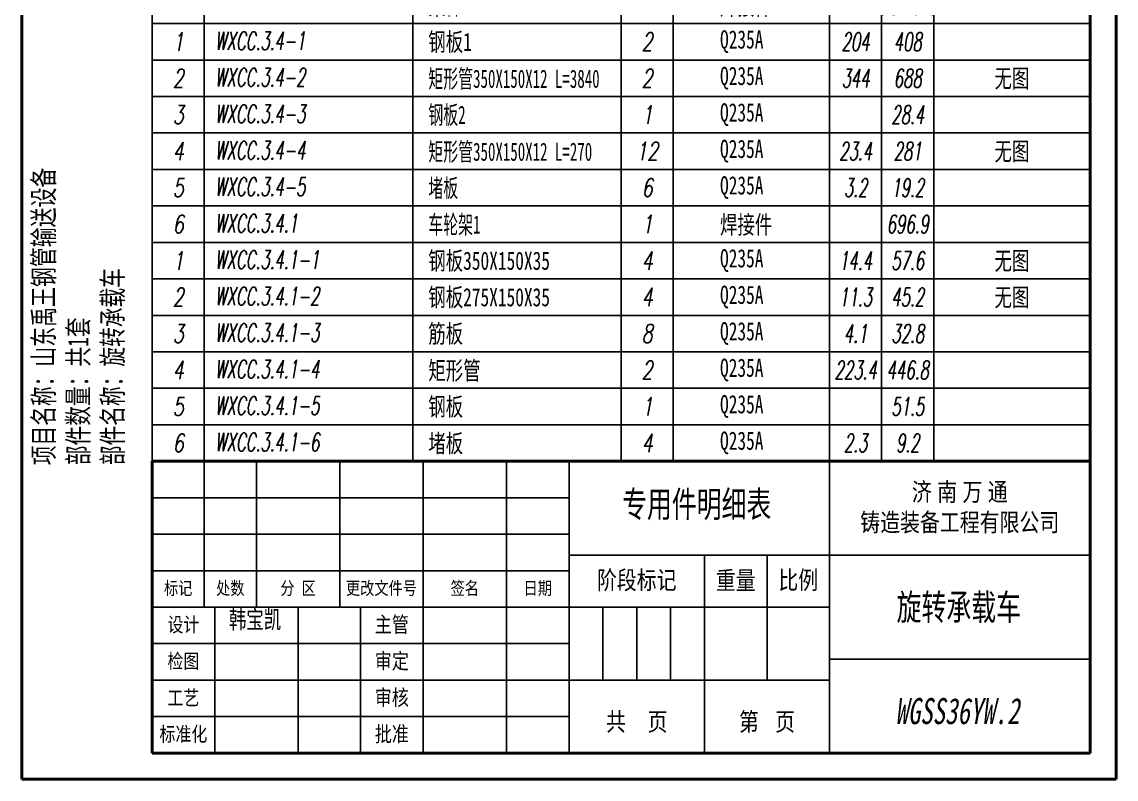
# Model space of a CAD drawing. Header units: millimetres. Extents: x 41246 to 234964, y -165638 to 36614.
# Drawn here: x 111570 to 116820, y -118121 to -114488 of the extents above; entities that cross this region are included whole.
import ezdxf
from ezdxf.enums import TextEntityAlignment as Align

# ---------------------------------------------------------------- set-up
doc = ezdxf.new("R2010")
doc.units = ezdxf.units.MM
doc.layers.add('S', color=7, linetype='Continuous', lineweight=35)
doc.layers.add('粗实线', color=7, linetype='Continuous', lineweight=40)
doc.layers.add('标注层', color=3, linetype='Continuous')
doc.layers.add('细实线', color=4, linetype='Continuous')
doc.styles.get("Standard").update_dxf_attribs({"font": '', "width": 0.8})
doc.styles.add('文字', font='', dxfattribs={"width": 0.7})
doc.styles.add('标注', font='italic.shx', dxfattribs={"width": 0.7, "bigfont": 'AllInOneBig.shx'})
doc.styles.get('Standard').set_extended_font_data('SimSun')
doc.styles.get('文字').set_extended_font_data('SimSun')

# ---------------------------------------------------------------- blocks, each defined once
blk = doc.blocks.new('明细表')
for p, q in [((0, 7), (180, 7)), ((0, 0), (0, 7)), ((10, 0), (10, 7)), ((50, 0), (50, 7)), ((90, 0), (90, 7)), ((100, 0), (100, 7)), ((130, 0), (130, 7)), ((140, 0), (140, 7)), ((150, 0), (150, 7)), ((180, 0), (180, 7)), ((0, 0), (180, 0))]:
    blk.add_line(p, q)
at = {"width": 0.7, "flags": 8}
for tag, style, p in [('1', '标注', (5, 3.5)), ('4', '标注', (95, 3.5)), ('6', '标注', (135, 3.5)), ('7', '标注', (145, 3.5)), ('8', '文字', (165, 3.5))]:
    blk.add_attdef(tag, text='', height=3.5, dxfattribs=dict(at, style=style)).set_placement(p, align=Align.MIDDLE_CENTER)
at = {"color": 141, "flags": 8}
for tag, style, width, p in [('2', '标注', 0.6, (13, 3.5)), ('3', '文字', 0.7, (53, 3.5)), ('5', '标注', 0.7, (103, 3.5))]:
    blk.add_attdef(tag, text='', height=3.5, dxfattribs=dict(at, style=style, width=width)).set_placement(p, align=Align.MIDDLE_LEFT)
blk = doc.blocks.new('图栏')
at = {"layer": '粗实线'}
for p, q in [((0, 56), (-180, 56)), ((-180, 56), (-180, 0))]:
    blk.add_line(p, q, dxfattribs=at)
at = {"layer": '细实线'}
for p, q in [((-170, 56), (-170, 28)), ((-160, 56), (-160, 28)), ((-144, 56), (-144, 28)), ((-128, 56), (-128, 0)), ((-112, 0), (-112, 56)), ((-100, 56), (-100, 0)), ((-50, 0), (-50, 56)), ((-180, 49), (-100, 49)), ((-180, 42), (-100, 42)), ((-100, 38), (-50, 38)), ((-74, 38), (-74, 0)), ((-62, 38), (-62, 14)), ((-50, 38), (0, 38)), ((-180, 35), (-100, 35)), ((-180, 28), (-100, 28)), ((-168, 0), (-168, 28)), ((-152, 28), (-152, 0)), ((-140, 0), (-140, 28)), ((-50, 28), (-100, 28)), ((-93.5, 28), (-93.5, 14)), ((-87, 28), (-87, 14)), ((-80.5, 28), (-80.5, 14)), ((-180, 21), (-100, 21)), ((0, 18), (-50, 18)), ((-180, 14), (-100, 14)), ((-50, 14), (-100, 14)), ((-50, 0), (-50, 9)), ((-180, 7), (-100, 7))]:
    blk.add_line(p, q, dxfattribs=at)
at = {"insert": (-165.27, 27.41), "char_height": 3.5, "width": 10.6759, "attachment_point": 1, "style": '文字'}
blk.add_mtext('韩宝凯', dxfattribs=at)
at = {"layer": '细实线', "attachment_point": 5}
for s, insert, char_height, width in [('{\\f\uffbfﾬￌﾣﾤ_GB2312|b0|i0|c134|p49;济 南 万 通\\P铸造装备工程有限公司}', (-25, 47), 3.5, 50), ('{\\f\uffbfﾬￌﾣﾤ_GB2312|b0|i0|c134|p49;阶段标记}', (-87, 33), 3.5, 26), ('{\\f\uffbfﾬￌﾣﾤ_GB2312|b0|i0|c134|p49;重量}', (-68, 33), 3.5, 12), ('比例', (-56, 33), 3.5, 12), ('{\\f\uffbfﾬￌﾣﾤ_GB2312|b0|i0|c134|p49;标记}', (-175, 31.5), 2.5, 15), ('处数', (-165, 31.5), 2.5, 15), ('分 区', (-152, 31.5), 2.5, 15), ('{\\f\uffbfﾬￌﾣﾤ_GB2312|b0|i0|c134|p49;签名}', (-120, 31.5), 2.5, 15), ('{\\f\uffbfﾬￌﾣﾤ_GB2312|b0|i0|c134|p49;日期}', (-106, 31.5), 2.5, 15), ('{\\f\uffbfﾬￌﾣﾤ_GB2312|b0|i0|c134|p49;设计}', (-174, 24.5), 2.8, 10), ('{\\f\uffbfﾬￌﾣﾤ_GB2312|b0|i0|c134|p49;主管}', (-134, 24.5), 3, 10), ('{\\f\uffbfﾬￌﾣﾤ_GB2312|b0|i0|c134|p49;检图}', (-174, 17.5), 2.8, 10), ('{\\f\uffbfﾬￌﾣﾤ_GB2312|b0|i0|c134|p49;审定}', (-134, 17.5), 3, 10), ('{\\f\uffbfﾬￌﾣﾤ_GB2312|b0|i0|c134|p49;审核}', (-134, 10.5), 3, 10), ('{\\f\uffbfﾬￌﾣﾤ_GB2312|b0|i0|c134|p49;工艺}', (-174, 10.5), 2.8, 10), ('{\\f\uffbfﾬￌﾣﾤ_GB2312|b0|i0|c134|p49;共    页}', (-87, 5.82), 3.5, 26), ('{\\f\uffbfﾬￌﾣﾤ_GB2312|b0|i0|c134|p49;第   页}', (-62, 5.82), 3.5, 24), ('{\\fￋￎￌﾣﾤ|b0|i0|c134|p2;标准化}', (-174, 3.5), 2.8, 10), ('{\\f\uffbfﾬￌﾣﾤ_GB2312|b0|i0|c134|p49;批准}', (-134, 3.5), 3, 10)]:
    blk.add_mtext(s, dxfattribs=dict(at, insert=insert, char_height=char_height, width=width))
at = {"layer": '细实线', "insert": (-136, 31.5), "char_height": 2.5, "width": 15, "attachment_point": 5, "line_spacing_factor": 0.8}
blk.add_mtext('{\\fￋￎￌﾣﾤ|b0|i0|c134|p2;更改文件号}', dxfattribs=at)
at = {"layer": '细实线', "width": 0.8, "flags": 8}
for tag, height, p in [('Q', 5, (-75.13, 47.19)), ('名称', 5, (-25.19, 28)), ('姓名', 3, (-159.93, 24.36)), ('DATA', 3, (-146.06, 24.09)), ('KG', 3.5, (-68.19, 21.34)), ('Y', 3.5, (-55.74, 20.78)), ('姓名', 3, (-159.93, 17.36)), ('DATA', 3, (-146.06, 17.09)), ('姓名', 3, (-119.93, 10.36)), ('DATA', 3, (-106.06, 10.09)), ('N', 7, (-25.47, 8.06)), ('Z', 3.5, (-87.28, 5.59)), ('X', 3.5, (-62.27, 5.8)), ('姓名', 3, (-119.93, 3.36)), ('DATA', 3, (-106.06, 3.09))]:
    blk.add_attdef(tag, text='', height=height, dxfattribs=at).set_placement(p, align=Align.MIDDLE_CENTER)

msp = doc.modelspace()

# ---------------------------------------------------------------- linework, layer by layer
at = {"layer": 'S'}
msp.add_line((116695.5, -114496.2), (116695.5, -115546.2), dxfattribs=at)
at = {"layer": '标注层'}
for p, q in [((112195.5, -116596.2), (112195.5, -111171.2)), ((116695.5, -116421.2), (116695.5, -115896.2))]:
    msp.add_line(p, q, dxfattribs=at)
at = {"layer": '粗实线'}
for p, q in [((111570.5, -110696.2), (111570.5, -118121.2)), ((116820.5, -110696.2), (116820.5, -118121.2)), ((116820.5, -110696.2), (116820.5, -118121.2)), ((116820.5, -110696.2), (116820.5, -118121.2)), ((116695.5, -110921.2), (116695.5, -117996.2)), ((116695.5, -117996.2), (112195.5, -117996.2)), ((116820.5, -118121.2), (111570.5, -118121.2))]:
    msp.add_line(p, q, dxfattribs=at)
at = {"layer": '细实线'}
for p, q in [((112195.5, -114496.2), (112195.5, -115021.2)), ((112195.5, -114496.2), (112195.5, -115021.2)), ((112195.5, -115196.2), (112195.5, -115546.2)), ((112195.5, -115196.2), (112195.5, -115546.2)), ((112195.5, -115896.2), (112195.5, -116421.2)), ((112195.5, -115896.2), (112195.5, -116421.2))]:
    msp.add_line(p, q, dxfattribs=at)

# ---------------------------------------------------------------- block references
at = {"layer": '标注层'}
ref = msp.add_blockref('图栏', (116695.5, -117996.2), dxfattribs=dict(at, xscale=25, yscale=25, zscale=25))
ref.add_attrib('名称', '旋转承载车', dxfattribs={"layer": '细实线', "height": 125, "style": '文字', "oblique": 0.1745, "width": 0.7, "flags": 8}).set_placement((116065.6, -117296.2), align=Align.MIDDLE_CENTER)
ref.add_attrib('N', 'WGSS36YW.2', dxfattribs={"layer": '细实线', "height": 125, "style": '文字', "oblique": 10, "width": 0.7, "flags": 8}).set_placement((116058.7, -117794.7), align=Align.MIDDLE_CENTER)
ref.add_attrib('材料', '专用件明细表', dxfattribs={"layer": '细实线', "height": 125, "style": '文字', "oblique": 0.1745, "width": 0.7, "flags": 8}).set_placement((114808.1, -116802.1), align=Align.MIDDLE_CENTER)
at = {"layer": '细实线'}
ref = msp.add_blockref('明细表', (112195.5, -114321.2), dxfattribs=dict(at, xscale=-25, yscale=25, zscale=25, rotation=180))
ref.add_attrib('1', '4', dxfattribs={"layer": '0', "height": 87.5, "style": '标注', "width": 0.7, "flags": 8}).set_placement((112320.5, -114408.7), align=Align.MIDDLE_CENTER)
ref.add_attrib('2', 'WXCC.3.4', dxfattribs={"layer": '0', "color": 141, "height": 87.5, "style": '标注', "width": 0.6, "flags": 8}).set_placement((112498.6, -114404.4), align=Align.MIDDLE_LEFT)
ref.add_attrib('3', '架体', dxfattribs={"layer": '0', "color": 141, "height": 87.5, "style": '文字', "width": 0.7, "flags": 8}).set_placement((113520.5, -114411.1), align=Align.MIDDLE_LEFT)
ref.add_attrib('4', '1', dxfattribs={"layer": '0', "height": 87.5, "style": '标注', "width": 0.7, "flags": 8}).set_placement((114570.5, -114408.7), align=Align.MIDDLE_CENTER)
ref.add_attrib('5', '焊接件', dxfattribs={"layer": '0', "color": 141, "height": 87.5, "style": '文字', "width": 0.7, "flags": 8}).set_placement((114920.1, -114411.1), align=Align.MIDDLE_LEFT)
ref.add_attrib('7', '5546.8', dxfattribs={"layer": '0', "height": 87.5, "style": '标注', "width": 0.7, "flags": 8}).set_placement((115820.5, -114408.7), align=Align.MIDDLE_CENTER)
ref = msp.add_blockref('明细表', (112195.5, -114496.2), dxfattribs=dict(at, xscale=-25, yscale=25, zscale=25, rotation=180))
ref.add_attrib('1', '1', dxfattribs={"layer": '0', "height": 87.5, "style": '标注', "width": 0.7, "flags": 8}).set_placement((112320.5, -114583.7), align=Align.MIDDLE_CENTER)
ref.add_attrib('2', 'WXCC.3.4-1', dxfattribs={"layer": '0', "color": 141, "height": 87.5, "style": '标注', "width": 0.6, "flags": 8}).set_placement((112498.6, -114579.4), align=Align.MIDDLE_LEFT)
ref.add_attrib('3', '钢板1', dxfattribs={"layer": '0', "color": 141, "height": 87.5, "style": '文字', "width": 0.7, "flags": 8}).set_placement((113520.5, -114584.1), align=Align.MIDDLE_LEFT)
ref.add_attrib('4', '2', dxfattribs={"layer": '0', "height": 87.5, "style": '标注', "width": 0.7, "flags": 8}).set_placement((114570.5, -114583.7), align=Align.MIDDLE_CENTER)
ref.add_attrib('5', 'Q235A', dxfattribs={"layer": '0', "color": 141, "height": 87.5, "style": '文字', "width": 0.7, "flags": 8}).set_placement((114920.1, -114572.5), align=Align.MIDDLE_LEFT)
ref.add_attrib('6', '204', dxfattribs={"layer": '0', "height": 87.5, "style": '标注', "width": 0.6, "flags": 8}).set_placement((115570.5, -114583.7), align=Align.MIDDLE_CENTER)
ref.add_attrib('7', '408', dxfattribs={"layer": '0', "height": 87.5, "style": '标注', "width": 0.6, "flags": 8}).set_placement((115820.5, -114583.7), align=Align.MIDDLE_CENTER)
ref = msp.add_blockref('明细表', (112195.5, -114671.2), dxfattribs=dict(at, xscale=-25, yscale=25, zscale=25, rotation=180))
ref.add_attrib('1', '2', dxfattribs={"layer": '0', "height": 87.5, "style": '标注', "width": 0.7, "flags": 8}).set_placement((112320.5, -114758.7), align=Align.MIDDLE_CENTER)
ref.add_attrib('2', 'WXCC.3.4-2', dxfattribs={"layer": '0', "color": 141, "height": 87.5, "style": '标注', "width": 0.6, "flags": 8}).set_placement((112498.6, -114754.4), align=Align.MIDDLE_LEFT)
ref.add_attrib('3', '矩形管350X150X12 L=3840', dxfattribs={"layer": '0', "color": 141, "height": 87.5, "style": '文字', "width": 0.6, "flags": 8}).set_placement((113520.5, -114761.1), align=Align.MIDDLE_LEFT)
ref.add_attrib('4', '2', dxfattribs={"layer": '0', "height": 87.5, "style": '标注', "width": 0.7, "flags": 8}).set_placement((114570.5, -114758.7), align=Align.MIDDLE_CENTER)
ref.add_attrib('5', 'Q235A', dxfattribs={"layer": '0', "color": 141, "height": 87.5, "style": '文字', "width": 0.7, "flags": 8}).set_placement((114920.1, -114747.5), align=Align.MIDDLE_LEFT)
ref.add_attrib('6', '344', dxfattribs={"layer": '0', "height": 87.5, "style": '标注', "width": 0.6, "flags": 8}).set_placement((115570.5, -114758.7), align=Align.MIDDLE_CENTER)
ref.add_attrib('7', '688', dxfattribs={"layer": '0', "height": 87.5, "style": '标注', "width": 0.6, "flags": 8}).set_placement((115820.5, -114758.7), align=Align.MIDDLE_CENTER)
ref.add_attrib('8', '无图', dxfattribs={"layer": '0', "height": 87.5, "style": '文字', "width": 0.7, "flags": 8}).set_placement((116320.5, -114759.6), align=Align.MIDDLE_CENTER)
ref = msp.add_blockref('明细表', (112195.5, -114846.2), dxfattribs=dict(at, xscale=-25, yscale=25, zscale=25, rotation=180))
ref.add_attrib('1', '3', dxfattribs={"layer": '0', "height": 87.5, "style": '标注', "width": 0.7, "flags": 8}).set_placement((112320.5, -114933.7), align=Align.MIDDLE_CENTER)
ref.add_attrib('2', 'WXCC.3.4-3', dxfattribs={"layer": '0', "color": 141, "height": 87.5, "style": '标注', "width": 0.6, "flags": 8}).set_placement((112498.6, -114929.4), align=Align.MIDDLE_LEFT)
ref.add_attrib('3', '钢板2', dxfattribs={"layer": '0', "color": 141, "height": 87.5, "style": '文字', "width": 0.6, "flags": 8}).set_placement((113520.5, -114934.1), align=Align.MIDDLE_LEFT)
ref.add_attrib('4', '1', dxfattribs={"layer": '0', "height": 87.5, "style": '标注', "width": 0.7, "flags": 8}).set_placement((114570.5, -114933.7), align=Align.MIDDLE_CENTER)
ref.add_attrib('5', 'Q235A', dxfattribs={"layer": '0', "color": 141, "height": 87.5, "style": '文字', "width": 0.7, "flags": 8}).set_placement((114920.1, -114922.5), align=Align.MIDDLE_LEFT)
ref.add_attrib('7', '28.4', dxfattribs={"layer": '0', "height": 87.5, "style": '标注', "width": 0.6, "flags": 8}).set_placement((115820.5, -114933.7), align=Align.MIDDLE_CENTER)
ref = msp.add_blockref('明细表', (112195.5, -115021.2), dxfattribs=dict(at, xscale=-25, yscale=25, zscale=25, rotation=180))
ref.add_attrib('1', '4', dxfattribs={"layer": '0', "height": 87.5, "style": '标注', "width": 0.7, "flags": 8}).set_placement((112320.5, -115108.7), align=Align.MIDDLE_CENTER)
ref.add_attrib('2', 'WXCC.3.4-4', dxfattribs={"layer": '0', "color": 141, "height": 87.5, "style": '标注', "width": 0.6, "flags": 8}).set_placement((112498.6, -115104.4), align=Align.MIDDLE_LEFT)
ref.add_attrib('3', '矩形管350X150X12 L=270', dxfattribs={"layer": '0', "color": 141, "height": 87.5, "style": '文字', "width": 0.6, "flags": 8}).set_placement((113520.5, -115111.1), align=Align.MIDDLE_LEFT)
ref.add_attrib('4', '12', dxfattribs={"layer": '0', "height": 87.5, "style": '标注', "width": 0.7, "flags": 8}).set_placement((114570.5, -115108.7), align=Align.MIDDLE_CENTER)
ref.add_attrib('5', 'Q235A', dxfattribs={"layer": '0', "color": 141, "height": 87.5, "style": '文字', "width": 0.7, "flags": 8}).set_placement((114920.1, -115097.5), align=Align.MIDDLE_LEFT)
ref.add_attrib('6', '23.4', dxfattribs={"layer": '0', "height": 87.5, "style": '标注', "width": 0.6, "flags": 8}).set_placement((115570.5, -115108.7), align=Align.MIDDLE_CENTER)
ref.add_attrib('7', '281', dxfattribs={"layer": '0', "height": 87.5, "style": '标注', "width": 0.6, "flags": 8}).set_placement((115820.5, -115108.7), align=Align.MIDDLE_CENTER)
ref.add_attrib('8', '无图', dxfattribs={"layer": '0', "height": 87.5, "style": '文字', "width": 0.7, "flags": 8}).set_placement((116320.5, -115109.6), align=Align.MIDDLE_CENTER)
ref = msp.add_blockref('明细表', (112195.5, -115196.2), dxfattribs=dict(at, xscale=-25, yscale=25, zscale=25, rotation=180))
ref.add_attrib('1', '5', dxfattribs={"layer": '0', "height": 87.5, "style": '标注', "width": 0.7, "flags": 8}).set_placement((112320.5, -115283.7), align=Align.MIDDLE_CENTER)
ref.add_attrib('2', 'WXCC.3.4-5', dxfattribs={"layer": '0', "color": 141, "height": 87.5, "style": '标注', "width": 0.6, "flags": 8}).set_placement((112498.6, -115279.4), align=Align.MIDDLE_LEFT)
ref.add_attrib('3', '堵板', dxfattribs={"layer": '0', "color": 141, "height": 87.5, "style": '文字', "width": 0.6, "flags": 8}).set_placement((113520.5, -115285.1), align=Align.MIDDLE_LEFT)
ref.add_attrib('4', '6', dxfattribs={"layer": '0', "height": 87.5, "style": '标注', "width": 0.7, "flags": 8}).set_placement((114570.5, -115283.7), align=Align.MIDDLE_CENTER)
ref.add_attrib('5', 'Q235A', dxfattribs={"layer": '0', "color": 141, "height": 87.5, "style": '文字', "width": 0.7, "flags": 8}).set_placement((114920.1, -115272.5), align=Align.MIDDLE_LEFT)
ref.add_attrib('6', '3.2', dxfattribs={"layer": '0', "height": 87.5, "style": '标注', "width": 0.6, "flags": 8}).set_placement((115570.5, -115283.7), align=Align.MIDDLE_CENTER)
ref.add_attrib('7', '19.2', dxfattribs={"layer": '0', "height": 87.5, "style": '标注', "width": 0.6, "flags": 8}).set_placement((115820.5, -115283.7), align=Align.MIDDLE_CENTER)
ref = msp.add_blockref('明细表', (112195.5, -115371.2), dxfattribs=dict(at, xscale=-25, yscale=25, zscale=25, rotation=180))
ref.add_attrib('1', '6', dxfattribs={"layer": '0', "height": 87.5, "style": '标注', "width": 0.7, "flags": 8}).set_placement((112320.5, -115458.7), align=Align.MIDDLE_CENTER)
ref.add_attrib('2', 'WXCC.3.4.1', dxfattribs={"layer": '0', "color": 141, "height": 87.5, "style": '标注', "width": 0.6, "flags": 8}).set_placement((112498.6, -115454.4), align=Align.MIDDLE_LEFT)
ref.add_attrib('3', '车轮架1', dxfattribs={"layer": '0', "color": 141, "height": 87.5, "style": '文字', "width": 0.6, "flags": 8}).set_placement((113520.5, -115460.6), align=Align.MIDDLE_LEFT)
ref.add_attrib('4', '1', dxfattribs={"layer": '0', "height": 87.5, "style": '标注', "width": 0.7, "flags": 8}).set_placement((114570.5, -115458.7), align=Align.MIDDLE_CENTER)
ref.add_attrib('5', '焊接件', dxfattribs={"layer": '0', "color": 141, "height": 87.5, "style": '文字', "width": 0.7, "flags": 8}).set_placement((114920.1, -115461.1), align=Align.MIDDLE_LEFT)
ref.add_attrib('7', '696.9', dxfattribs={"layer": '0', "height": 87.5, "style": '标注', "width": 0.6, "flags": 8}).set_placement((115820.5, -115458.7), align=Align.MIDDLE_CENTER)
ref = msp.add_blockref('明细表', (112195.5, -115546.2), dxfattribs=dict(at, xscale=-25, yscale=25, zscale=25, rotation=180))
ref.add_attrib('1', '1', dxfattribs={"layer": '0', "height": 87.5, "style": '标注', "width": 0.7, "flags": 8}).set_placement((112320.5, -115633.7), align=Align.MIDDLE_CENTER)
ref.add_attrib('2', 'WXCC.3.4.1-1', dxfattribs={"layer": '0', "color": 141, "height": 87.5, "style": '标注', "width": 0.6, "flags": 8}).set_placement((112498.6, -115629.4), align=Align.MIDDLE_LEFT)
ref.add_attrib('3', '钢板350X150X35', dxfattribs={"layer": '0', "color": 141, "height": 87.5, "style": '文字', "width": 0.7, "flags": 8}).set_placement((113520.5, -115634.1), align=Align.MIDDLE_LEFT)
ref.add_attrib('4', '4', dxfattribs={"layer": '0', "height": 87.5, "style": '标注', "width": 0.7, "flags": 8}).set_placement((114570.5, -115633.7), align=Align.MIDDLE_CENTER)
ref.add_attrib('5', 'Q235A', dxfattribs={"layer": '0', "color": 141, "height": 87.5, "style": '文字', "width": 0.7, "flags": 8}).set_placement((114920.1, -115622.5), align=Align.MIDDLE_LEFT)
ref.add_attrib('6', '14.4', dxfattribs={"layer": '0', "height": 87.5, "style": '标注', "width": 0.6, "flags": 8}).set_placement((115570.5, -115633.7), align=Align.MIDDLE_CENTER)
ref.add_attrib('7', '57.6', dxfattribs={"layer": '0', "height": 87.5, "style": '标注', "width": 0.6, "flags": 8}).set_placement((115820.5, -115633.7), align=Align.MIDDLE_CENTER)
ref.add_attrib('8', '无图', dxfattribs={"layer": '0', "height": 87.5, "style": '文字', "width": 0.7, "flags": 8}).set_placement((116320.5, -115634.6), align=Align.MIDDLE_CENTER)
ref = msp.add_blockref('明细表', (112195.5, -115721.2), dxfattribs=dict(at, xscale=-25, yscale=25, zscale=25, rotation=180))
ref.add_attrib('1', '2', dxfattribs={"layer": '0', "height": 87.5, "style": '标注', "width": 0.7, "flags": 8}).set_placement((112320.5, -115808.7), align=Align.MIDDLE_CENTER)
ref.add_attrib('2', 'WXCC.3.4.1-2', dxfattribs={"layer": '0', "color": 141, "height": 87.5, "style": '标注', "width": 0.6, "flags": 8}).set_placement((112498.6, -115804.4), align=Align.MIDDLE_LEFT)
ref.add_attrib('3', '钢板275X150X35', dxfattribs={"layer": '0', "color": 141, "height": 87.5, "style": '文字', "width": 0.7, "flags": 8}).set_placement((113520.5, -115809.1), align=Align.MIDDLE_LEFT)
ref.add_attrib('4', '4', dxfattribs={"layer": '0', "height": 87.5, "style": '标注', "width": 0.7, "flags": 8}).set_placement((114570.5, -115808.7), align=Align.MIDDLE_CENTER)
ref.add_attrib('5', 'Q235A', dxfattribs={"layer": '0', "color": 141, "height": 87.5, "style": '文字', "width": 0.7, "flags": 8}).set_placement((114920.1, -115797.5), align=Align.MIDDLE_LEFT)
ref.add_attrib('6', '11.3', dxfattribs={"layer": '0', "height": 87.5, "style": '标注', "width": 0.6, "flags": 8}).set_placement((115570.5, -115808.7), align=Align.MIDDLE_CENTER)
ref.add_attrib('7', '45.2', dxfattribs={"layer": '0', "height": 87.5, "style": '标注', "width": 0.6, "flags": 8}).set_placement((115820.5, -115808.7), align=Align.MIDDLE_CENTER)
ref.add_attrib('8', '无图', dxfattribs={"layer": '0', "height": 87.5, "style": '文字', "width": 0.7, "flags": 8}).set_placement((116320.5, -115809.6), align=Align.MIDDLE_CENTER)
ref = msp.add_blockref('明细表', (112195.5, -115896.2), dxfattribs=dict(at, xscale=-25, yscale=25, zscale=25, rotation=180))
ref.add_attrib('1', '3', dxfattribs={"layer": '0', "height": 87.5, "style": '标注', "width": 0.7, "flags": 8}).set_placement((112320.5, -115983.7), align=Align.MIDDLE_CENTER)
ref.add_attrib('2', 'WXCC.3.4.1-3', dxfattribs={"layer": '0', "color": 141, "height": 87.5, "style": '标注', "width": 0.6, "flags": 8}).set_placement((112498.6, -115979.4), align=Align.MIDDLE_LEFT)
ref.add_attrib('3', '筋板', dxfattribs={"layer": '0', "color": 141, "height": 87.5, "style": '文字', "width": 0.7, "flags": 8}).set_placement((113520.5, -115984.1), align=Align.MIDDLE_LEFT)
ref.add_attrib('4', '8', dxfattribs={"layer": '0', "height": 87.5, "style": '标注', "width": 0.7, "flags": 8}).set_placement((114570.5, -115983.7), align=Align.MIDDLE_CENTER)
ref.add_attrib('5', 'Q235A', dxfattribs={"layer": '0', "color": 141, "height": 87.5, "style": '文字', "width": 0.7, "flags": 8}).set_placement((114920.1, -115972.5), align=Align.MIDDLE_LEFT)
ref.add_attrib('6', '4.1', dxfattribs={"layer": '0', "height": 87.5, "style": '标注', "width": 0.6, "flags": 8}).set_placement((115570.5, -115983.7), align=Align.MIDDLE_CENTER)
ref.add_attrib('7', '32.8', dxfattribs={"layer": '0', "height": 87.5, "style": '标注', "width": 0.6, "flags": 8}).set_placement((115820.5, -115983.7), align=Align.MIDDLE_CENTER)
ref = msp.add_blockref('明细表', (112195.5, -116071.2), dxfattribs=dict(at, xscale=-25, yscale=25, zscale=25, rotation=180))
ref.add_attrib('1', '4', dxfattribs={"layer": '0', "height": 87.5, "style": '标注', "width": 0.7, "flags": 8}).set_placement((112320.5, -116158.7), align=Align.MIDDLE_CENTER)
ref.add_attrib('2', 'WXCC.3.4.1-4', dxfattribs={"layer": '0', "color": 141, "height": 87.5, "style": '标注', "width": 0.6, "flags": 8}).set_placement((112498.6, -116154.4), align=Align.MIDDLE_LEFT)
ref.add_attrib('3', '矩形管', dxfattribs={"layer": '0', "color": 141, "height": 87.5, "style": '文字', "width": 0.7, "flags": 8}).set_placement((113520.5, -116161.1), align=Align.MIDDLE_LEFT)
ref.add_attrib('4', '2', dxfattribs={"layer": '0', "height": 87.5, "style": '标注', "width": 0.7, "flags": 8}).set_placement((114570.5, -116158.7), align=Align.MIDDLE_CENTER)
ref.add_attrib('5', 'Q235A', dxfattribs={"layer": '0', "color": 141, "height": 87.5, "style": '文字', "width": 0.7, "flags": 8}).set_placement((114920.1, -116147.5), align=Align.MIDDLE_LEFT)
ref.add_attrib('6', '223.4', dxfattribs={"layer": '0', "height": 87.5, "style": '标注', "width": 0.6, "flags": 8}).set_placement((115570.5, -116158.7), align=Align.MIDDLE_CENTER)
ref.add_attrib('7', '446.8', dxfattribs={"layer": '0', "height": 87.5, "style": '标注', "width": 0.6, "flags": 8}).set_placement((115820.5, -116158.7), align=Align.MIDDLE_CENTER)
ref = msp.add_blockref('明细表', (112195.5, -116246.2), dxfattribs=dict(at, xscale=-25, yscale=25, zscale=25, rotation=180))
ref.add_attrib('1', '5', dxfattribs={"layer": '0', "height": 87.5, "style": '标注', "width": 0.7, "flags": 8}).set_placement((112320.5, -116333.7), align=Align.MIDDLE_CENTER)
ref.add_attrib('2', 'WXCC.3.4.1-5', dxfattribs={"layer": '0', "color": 141, "height": 87.5, "style": '标注', "width": 0.6, "flags": 8}).set_placement((112498.6, -116329.4), align=Align.MIDDLE_LEFT)
ref.add_attrib('3', '钢板', dxfattribs={"layer": '0', "color": 141, "height": 87.5, "style": '文字', "width": 0.7, "flags": 8}).set_placement((113520.5, -116334.1), align=Align.MIDDLE_LEFT)
ref.add_attrib('4', '1', dxfattribs={"layer": '0', "height": 87.5, "style": '标注', "width": 0.7, "flags": 8}).set_placement((114570.5, -116333.7), align=Align.MIDDLE_CENTER)
ref.add_attrib('5', 'Q235A', dxfattribs={"layer": '0', "color": 141, "height": 87.5, "style": '文字', "width": 0.7, "flags": 8}).set_placement((114920.1, -116322.5), align=Align.MIDDLE_LEFT)
ref.add_attrib('7', '51.5', dxfattribs={"layer": '0', "height": 87.5, "style": '标注', "width": 0.6, "flags": 8}).set_placement((115820.5, -116333.7), align=Align.MIDDLE_CENTER)
ref = msp.add_blockref('明细表', (112195.5, -116421.2), dxfattribs=dict(at, xscale=-25, yscale=25, zscale=25, rotation=180))
ref.add_attrib('1', '6', dxfattribs={"layer": '0', "height": 87.5, "style": '标注', "width": 0.7, "flags": 8}).set_placement((112320.5, -116508.7), align=Align.MIDDLE_CENTER)
ref.add_attrib('2', 'WXCC.3.4.1-6', dxfattribs={"layer": '0', "color": 141, "height": 87.5, "style": '标注', "width": 0.6, "flags": 8}).set_placement((112498.6, -116504.4), align=Align.MIDDLE_LEFT)
ref.add_attrib('3', '堵板', dxfattribs={"layer": '0', "color": 141, "height": 87.5, "style": '文字', "width": 0.7, "flags": 8}).set_placement((113520.5, -116510.1), align=Align.MIDDLE_LEFT)
ref.add_attrib('4', '4', dxfattribs={"layer": '0', "height": 87.5, "style": '标注', "width": 0.7, "flags": 8}).set_placement((114570.5, -116508.7), align=Align.MIDDLE_CENTER)
ref.add_attrib('5', 'Q235A', dxfattribs={"layer": '0', "color": 141, "height": 87.5, "style": '文字', "width": 0.7, "flags": 8}).set_placement((114920.1, -116497.5), align=Align.MIDDLE_LEFT)
ref.add_attrib('6', '2.3', dxfattribs={"layer": '0', "height": 87.5, "style": '标注', "width": 0.6, "flags": 8}).set_placement((115570.5, -116508.7), align=Align.MIDDLE_CENTER)
ref.add_attrib('7', '9.2', dxfattribs={"layer": '0', "height": 87.5, "style": '标注', "width": 0.6, "flags": 8}).set_placement((115820.5, -116508.7), align=Align.MIDDLE_CENTER)

# ---------------------------------------------------------------- texts
at = {"layer": '标注层', "insert": (111624.3, -116615), "char_height": 113.013, "width": 2468.534, "attachment_point": 1, "rotation": 90, "style": '文字'}
msp.add_mtext('{\\H0.876x;项目名称：\\H1.01x;山东禹王钢管输送设备}\\P{\\H0.876x;部件数量：共1套\\P部件名称：旋转承载车}', dxfattribs=at)

doc.saveas('drawing.dxf')
